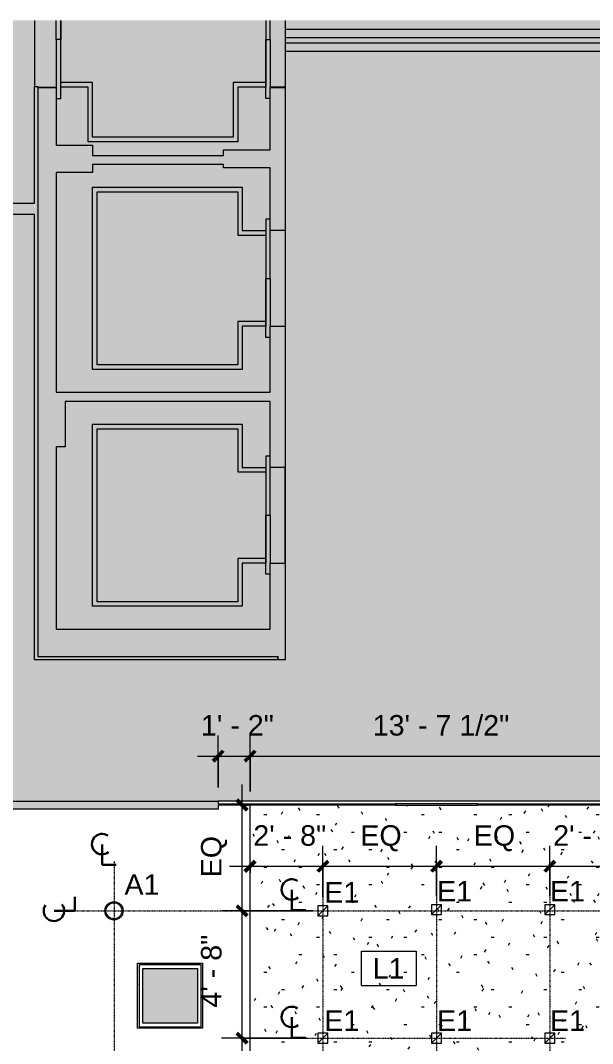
# Model space of a CAD drawing. Header units: inches. Extents: x -60 to 1865, y -31 to 1094.
# Drawn here: x 1375.3 to 1626.5, y 644.4 to 1093.8 of the extents above; entities that cross this region are included whole.
import ezdxf

# ---------------------------------------------------------------- set-up
doc = ezdxf.new("R2010")
doc.units = ezdxf.units.IN
doc.header["$MEASUREMENT"] = 0
doc.linetypes.add('Center 1_16_', pattern=[0.15625, 0.0625, -0.03125, 0.03125, -0.03125])
for name, color, linetype, lineweight in [('A-ANNO-DIMS', 211, 'Continuous', 9), ('A-ANNO-DIMS-96', 211, 'Continuous', 9), ('A-ANNO-KEYN', 231, 'Continuous', 9), ('A-ANNO-NOTE', 131, 'Continuous', 9), ('A-CLNG', 13, 'Continuous', 13), ('A-CLNG-PATT', 13, 'Continuous', 13), ('A-DETL', 90, 'Continuous', 9), ('A-DETL-GENF', 92, 'Continuous', 9), ('A-WALL', 113, 'Continuous', 13), ('A-WALL-PATT', 111, 'Continuous', 13), ('CORE', 7, 'Continuous', 9), ('E-LITE-EQPM', 33, 'Continuous', 9), ('E-LITE-EQPM-IDEN', 33, 'Continuous', 9), ('I-WALL', 2, 'Continuous', 13), ('S-COLS', 52, 'Continuous', 13), ('Victor Bldg - 5th Floor_LINK_dwg', 8, 'Continuous', 9)]:
    doc.layers.add(name, color=color, linetype=linetype, lineweight=lineweight)
doc.styles.add('Arial', font='arial.ttf', dxfattribs={"height": 9})
doc.styles.add('Swis721 Lt BT', font='swissl.ttf', dxfattribs={"height": 9})
doc.dimstyles.new('OTJ_-_3_32__Linear__1_2__Tolerance', dxfattribs={"dimscale": 12, "dimtxt": 9.497835, "dimasz": 0.375, "dimexe": 0.75, "dimexo": 0.5, "dimgap": 0.5, "dimtad": 1, "dimdec": 1, "dimrnd": 0.5, "dimzin": 3, "dimdsep": 46, "dimlunit": 4, "dimtxsty": 'Swis721 Lt BT', "dimblk1": 'OBLIQUE', "dimblk2": 'OBLIQUE', "dimsah": 1, "dimcen": 0.09, "dimdle": 0.75, "dimazin": 0, "dimtfac": 1, "dimtdec": 4, "dimtix": 1, "dimtmove": 0, "dimatfit": 3, "dimfxl": 1, "dimtvp": 1, "dimfrac": 2, "dimtolj": 1, "dimtzin": 0, "dimarcsym": 2})
pattern_1 = [(0, (0, 0), (30.72, 7.68), [1.267, -21.773, 1.267, -21.773, -122.88]), (0, (0, 0), (30.72, 7.68), [-46.08, 1.267, -44.813, 1.267, -21.773, -53.76]), (0, (0, 0), (30.72, 7.68), [-115.2, 1.267, -14.093, 1.267, -37.133]), (120, (11.52, 3.84), (-22.011075, 22.7643), [1.267, -21.773, 1.267, -21.773, -122.88]), (120, (11.52, 3.84), (-22.011075, 22.7643), [-46.08, 1.267, -44.813, 1.267, -21.773, -53.76]), (120, (11.52, 3.84), (-22.011075, 22.7643), [-115.2, 1.267, -14.093, 1.267, -37.133]), (240, (15.36, 19.2), (-8.708925, -30.4443), [1.267, -21.773, 1.267, -21.773, -122.88]), (240, (15.36, 19.2), (-8.708925, -30.4443), [-46.08, 1.267, -44.813, 1.267, -21.773, -53.76]), (240, (15.36, 19.2), (-8.708925, -30.4443), [-115.2, 1.267, -14.093, 1.267, -37.133])]

# ---------------------------------------------------------------- blocks, each defined once
blk = doc.blocks.new('Concrete-Rectangular-Column - 24_ X 24_-6973359-REFLECTED CEILING PLAN')
at = {"layer": 'S-COLS', "lineweight": 9}
blk.add_hatch(color=7, dxfattribs=at).paths.add_polyline_path([(12, -12), (12, 12), (-12, 12), (-12, -12)], flags=0)
at = {"layer": 'S-COLS', "color": 8, "lineweight": 20}
for p, q in [((-12, 12), (12, 12)), ((-12, -12), (-12, 12)), ((12, 12), (12, -12)), ((12, -12), (-12, -12))]:
    blk.add_line(p, q, dxfattribs=at)
blk = doc.blocks.new('Victor Bldg - 5th Floor_LINK_dwg-6972324-REFLECTED CEILING PLAN')
at = {"layer": 'CORE'}
for p, q in [((1381.5, 1093.79), (1381.5, 1064.75)), ((1393, 1066.5), (1393, 1093.79)), ((1393, 1064.5), (1393, 1093.79)), ((1491.5, 1064.5), (1491.5, 1064.41)), ((1491.5, 1001.5), (1491.5, 959.5)), ((1491.5, 855.5), (1491.5, 897.5))]:
    blk.add_line(p, q, dxfattribs=at)
at = {"layer": 'CORE', "flags": 128}
for points in [[(1393, 1093.79), (1393, 1085.5), (1391, 1085.5), (1391, 1093.79)], [(1483, 1093.79), (1483, 1066.5), (1468.72, 1066.5), (1468.72, 1042.51), (1407, 1042.51), (1407, 1066.5), (1393, 1066.5)], [(1483, 1093.79), (1483, 1064.5), (1470.72, 1064.5), (1470.72, 1040.51), (1405, 1040.51), (1405, 1064.5), (1393, 1064.5)], [(1483, 1093.79), (1483, 1085.5), (1485, 1085.5), (1485, 1093.79)], [(1491.5, 1093.79), (1491.5, 1064.5), (1485, 1064.5), (1485, 1064.41)], [(1391, 1059.54), (1393, 1059.54), (1393, 1085.5), (1391, 1085.5), (1391, 1064.41)], [(1485, 1059.54), (1483, 1059.54), (1483, 1085.5), (1485, 1085.5), (1485, 1064.41)], [(1383, 1064.5), (1391, 1064.5), (1391, 1064.41)], [(1407, 1020.5), (1472.72, 1020.5), (1472.72, 1001.5), (1483, 1001.5), (1483, 959.5), (1472.72, 959.5), (1472.72, 940.5), (1407, 940.5), (1407, 1020.5)], [(1409, 1018.5), (1470.72, 1018.5), (1470.72, 999.5), (1483, 999.5), (1483, 961.5), (1470.72, 961.5), (1470.72, 942.5), (1409, 942.5), (1409, 1018.5)], [(1485, 1006.46), (1483, 1006.46), (1483, 980.5), (1485, 980.5), (1485, 1001.5)], [(1485, 954.54), (1483, 954.54), (1483, 980.5), (1485, 980.5), (1485, 959.5)], [(1407, 916.5), (1472.72, 916.5), (1472.72, 897.5), (1483, 897.5), (1483, 855.5), (1472.72, 855.5), (1472.72, 836.5), (1407, 836.5), (1407, 916.5)], [(1409, 914.5), (1470.72, 914.5), (1470.72, 895.5), (1483, 895.5), (1483, 857.5), (1470.72, 857.5), (1470.72, 838.5), (1409, 838.5), (1409, 914.5)], [(1485, 902.46), (1483, 902.46), (1483, 876.5), (1485, 876.5), (1485, 897.5)], [(1485, 850.54), (1483, 850.54), (1483, 876.5), (1485, 876.5), (1485, 855.5)]]:
    blk.add_lwpolyline(points, dxfattribs=at)
blk = doc.blocks.new('L-Recessed Square Downlight - 4_-4552743-REFLECTED CEILING PLAN')
at = {"layer": 'E-LITE-EQPM'}
for p, q in [((-2.1875, -2.1875), (-2.1875, 2.1875)), ((-2.1875, 2.1875), (2.1875, 2.1875)), ((-2.1875, 2.1875), (2.1875, -2.1875)), ((2.1875, 2.1875), (2.1875, -2.1875)), ((2.1875, -2.1875), (-2.1875, -2.1875))]:
    blk.add_line(p, q, dxfattribs=at)
blk = doc.blocks.new('L-PENDANT_FOCAL POINT 3_5 CYLINDER - L-PENDANT_FOCAL POINT 3_5 CYLINDER-7826649-REFLECTED CEILING PLAN')
at = {"layer": 'E-LITE-EQPM'}
for radius in [4, 3.5]:
    blk.add_circle((-0.125, 0), radius, dxfattribs=at)
blk = doc.blocks.new('Centerline - Centerline-43150-REFLECTED CEILING PLAN')
at = {"layer": 'A-ANNO-NOTE', "lineweight": 30}
for p, q in [((0, 0.0259), (0, -0.0678)), ((0, -0.0678), (0.0642, -0.0678))]:
    blk.add_line(p, q, dxfattribs=at)
blk.add_arc((0, 0.0273), 0.0469, 55.7755, 308.0372, dxfattribs=at)
blk = doc.blocks.new('DIMBLOCK42-REFLECTED CEILING PLAN')
at = {"layer": 'A-ANNO-DIMS-96', "transparency": 16777216}
for p, q in [((1476.13, 719.48), (1476.13, 731.3)), ((1508.13, 708.74), (1508.13, 731.3)), ((1467.13, 722.3), (1508.13, 722.3)), ((1476.13, 722.3), (1476.13, 719.48)), ((1508.13, 722.3), (1508.13, 708.74))]:
    blk.add_line(p, q, dxfattribs=at)
at = {"layer": 'A-ANNO-DIMS-96', "lineweight": 50, "transparency": 16777216}
for p, q in [((1476.13, 722.3), (1478.38, 724.55)), ((1508.13, 722.3), (1510.38, 724.55)), ((1476.13, 722.3), (1473.88, 720.05)), ((1508.13, 722.3), (1505.88, 720.05))]:
    blk.add_line(p, q, dxfattribs=at)
at = {"layer": 'A-ANNO-DIMS-96', "color": 0, "transparency": 16777216, "insert": (1477.58, 740.32), "char_height": 9, "width": 34.9159, "attachment_point": 1, "line_spacing_factor": 1.005062, "style": 'Swis721 Lt BT'}
blk.add_mtext('2\' - 8"', dxfattribs=at)
blk = doc.blocks.new('_Oblique')
at = {"color": 0, "linetype": 'ByBlock', "lineweight": -2}
blk.add_line((-0.5, -0.5), (0.5, 0.5), dxfattribs=at)
blk = doc.blocks.new('DIMBLOCK43-REFLECTED CEILING PLAN')
at = {"layer": 'A-ANNO-DIMS-96', "transparency": 16777216}
for p, q in [((1508.13, 708.74), (1508.13, 731.3)), ((1558.03, 709.24), (1558.03, 731.3)), ((1508.13, 722.3), (1558.03, 722.3)), ((1508.13, 722.3), (1508.13, 708.74)), ((1558.03, 722.3), (1558.03, 709.24))]:
    blk.add_line(p, q, dxfattribs=at)
at = {"layer": 'A-ANNO-DIMS-96', "lineweight": 50, "transparency": 16777216}
for p, q in [((1508.13, 722.3), (1510.38, 724.55)), ((1558.03, 722.3), (1560.28, 724.55)), ((1508.13, 722.3), (1505.88, 720.05)), ((1558.03, 722.3), (1555.78, 720.05))]:
    blk.add_line(p, q, dxfattribs=at)
at = {"layer": 'A-ANNO-DIMS-96', "color": 0, "transparency": 16777216, "insert": (1524.56, 740.32), "char_height": 9, "width": 20.443, "attachment_point": 1, "line_spacing_factor": 1.005062, "style": 'Swis721 Lt BT'}
blk.add_mtext('EQ', dxfattribs=at)
blk = doc.blocks.new('DIMBLOCK44-REFLECTED CEILING PLAN')
at = {"layer": 'A-ANNO-DIMS-96', "transparency": 16777216}
for p, q in [((1558.03, 709.24), (1558.03, 731.3)), ((1607.81, 709.24), (1607.81, 731.3)), ((1558.03, 722.3), (1607.81, 722.3)), ((1558.03, 722.3), (1558.03, 709.24)), ((1607.81, 722.3), (1607.81, 709.24))]:
    blk.add_line(p, q, dxfattribs=at)
at = {"layer": 'A-ANNO-DIMS-96', "lineweight": 50, "transparency": 16777216}
for p, q in [((1558.03, 722.3), (1560.28, 724.55)), ((1607.81, 722.3), (1610.06, 724.55)), ((1558.03, 722.3), (1555.78, 720.05)), ((1607.81, 722.3), (1605.56, 720.05))]:
    blk.add_line(p, q, dxfattribs=at)
at = {"layer": 'A-ANNO-DIMS-96', "color": 0, "transparency": 16777216, "insert": (1574.4, 740.32), "char_height": 9, "width": 20.443, "attachment_point": 1, "line_spacing_factor": 1.005062, "style": 'Swis721 Lt BT'}
blk.add_mtext('EQ', dxfattribs=at)
blk = doc.blocks.new('DIMBLOCK45-REFLECTED CEILING PLAN')
at = {"layer": 'A-ANNO-DIMS-96', "transparency": 16777216}
for p, q in [((1607.81, 709.24), (1607.81, 731.3)), ((1639.81, 719.48), (1639.81, 731.3)), ((1607.81, 722.3), (1648.81, 722.3)), ((1607.81, 722.3), (1607.81, 709.24)), ((1639.81, 722.3), (1639.81, 719.48))]:
    blk.add_line(p, q, dxfattribs=at)
at = {"layer": 'A-ANNO-DIMS-96', "lineweight": 50, "transparency": 16777216}
for p, q in [((1607.81, 722.3), (1610.06, 724.55)), ((1639.81, 722.3), (1642.06, 724.55)), ((1607.81, 722.3), (1605.56, 720.05)), ((1639.81, 722.3), (1637.56, 720.05))]:
    blk.add_line(p, q, dxfattribs=at)
at = {"layer": 'A-ANNO-DIMS-96', "color": 0, "transparency": 16777216, "insert": (1609.26, 740.32), "char_height": 9, "width": 34.9159, "attachment_point": 1, "line_spacing_factor": 1.005062, "style": 'Swis721 Lt BT'}
blk.add_mtext('2\' - 8"', dxfattribs=at)
blk = doc.blocks.new('Keynote Tag - Keynote Number - Boxed-135510-REFLECTED CEILING PLAN')
at = {"layer": 'A-ANNO-KEYN'}
for p, q in [((-0.125, -0.0792), (-0.125, 0.0781)), ((-0.125, 0.0781), (0.125, 0.0781)), ((0.125, 0.0781), (0.125, -0.0792)), ((-0.125, -0.0792), (0.125, -0.0792))]:
    blk.add_line(p, q, dxfattribs=at)
blk = doc.blocks.new('DIMBLOCK50-REFLECTED CEILING PLAN')
at = {"layer": 'A-ANNO-DIMS-96', "lineweight": 50, "transparency": 16777216}
for p, q in [((1472.62, 646.81), (1470.37, 649.06)), ((1472.62, 646.81), (1474.87, 644.56)), ((1472.62, 600.87), (1470.37, 603.12)), ((1472.62, 600.87), (1474.87, 598.62))]:
    blk.add_line(p, q, dxfattribs=at)
at = {"layer": 'A-ANNO-DIMS-96', "transparency": 16777216}
for p, q in [((1499.95, 646.81), (1463.62, 646.81)), ((1472.62, 591.87), (1472.62, 646.81)), ((1472.62, 646.81), (1499.95, 646.81)), ((1482.81, 600.87), (1463.62, 600.87)), ((1472.62, 600.87), (1482.81, 600.87))]:
    blk.add_line(p, q, dxfattribs=at)
at = {"layer": 'A-ANNO-DIMS-96', "color": 0, "transparency": 16777216, "insert": (1454.6, 615.32), "char_height": 9, "width": 20.443, "attachment_point": 1, "rotation": 90, "line_spacing_factor": 1.005062, "style": 'Swis721 Lt BT'}
blk.add_mtext('EQ', dxfattribs=at)
blk = doc.blocks.new('DIMBLOCK51-REFLECTED CEILING PLAN')
at = {"layer": 'A-ANNO-DIMS-96', "transparency": 16777216}
for p, q in [((1503.66, 702.74), (1463.62, 702.74)), ((1472.62, 646.81), (1472.62, 702.74)), ((1472.62, 702.74), (1503.66, 702.74)), ((1499.95, 646.81), (1463.62, 646.81)), ((1472.62, 646.81), (1499.95, 646.81))]:
    blk.add_line(p, q, dxfattribs=at)
at = {"layer": 'A-ANNO-DIMS-96', "lineweight": 50, "transparency": 16777216}
for p, q in [((1472.62, 702.74), (1470.37, 704.99)), ((1472.62, 702.74), (1474.87, 700.49)), ((1472.62, 646.81), (1470.37, 649.06)), ((1472.62, 646.81), (1474.87, 644.56))]:
    blk.add_line(p, q, dxfattribs=at)
at = {"layer": 'A-ANNO-DIMS-96', "color": 0, "transparency": 16777216, "insert": (1454.6, 660.23), "char_height": 9, "width": 34.9159, "attachment_point": 1, "rotation": 90, "line_spacing_factor": 1.005062, "style": 'Swis721 Lt BT'}
blk.add_mtext('4\' - 8"', dxfattribs=at)
blk = doc.blocks.new('DIMBLOCK52-REFLECTED CEILING PLAN')
at = {"layer": 'A-ANNO-DIMS-96', "transparency": 16777216}
for p, q in [((1472.62, 702.74), (1472.62, 758.18)), ((1475.43, 749.18), (1463.62, 749.18)), ((1472.62, 749.18), (1475.43, 749.18)), ((1503.66, 702.74), (1463.62, 702.74)), ((1472.62, 702.74), (1503.66, 702.74))]:
    blk.add_line(p, q, dxfattribs=at)
at = {"layer": 'A-ANNO-DIMS-96', "lineweight": 50, "transparency": 16777216}
for p, q in [((1472.62, 749.18), (1470.37, 751.43)), ((1472.62, 749.18), (1474.87, 746.93)), ((1472.62, 702.74), (1470.37, 704.99)), ((1472.62, 702.74), (1474.87, 700.49))]:
    blk.add_line(p, q, dxfattribs=at)
at = {"layer": 'A-ANNO-DIMS-96', "color": 0, "transparency": 16777216, "insert": (1454.6, 717.44), "char_height": 9, "width": 20.443, "attachment_point": 1, "rotation": 90, "line_spacing_factor": 1.005062, "style": 'Swis721 Lt BT'}
blk.add_mtext('EQ', dxfattribs=at)
blk = doc.blocks.new('DIMBLOCK54-REFLECTED CEILING PLAN')
at = {"layer": 'A-ANNO-DIMS-96', "transparency": 16777216}
for p, q in [((1462.13, 756.93), (1462.13, 779.7)), ((1476.13, 755.18), (1476.13, 779.7)), ((1453.13, 770.7), (1485.13, 770.7)), ((1462.13, 770.7), (1462.13, 756.93)), ((1476.13, 770.7), (1476.13, 755.18))]:
    blk.add_line(p, q, dxfattribs=at)
at = {"layer": 'A-ANNO-DIMS-96', "lineweight": 50, "transparency": 16777216}
for p, q in [((1462.13, 770.7), (1464.38, 772.95)), ((1476.13, 770.7), (1478.38, 772.95)), ((1462.13, 770.7), (1459.88, 768.45)), ((1476.13, 770.7), (1473.88, 768.45))]:
    blk.add_line(p, q, dxfattribs=at)
at = {"layer": 'A-ANNO-DIMS-96', "color": 0, "transparency": 16777216, "insert": (1454.58, 788.71), "char_height": 9, "width": 34.9159, "attachment_point": 1, "line_spacing_factor": 1.005062, "style": 'Swis721 Lt BT'}
blk.add_mtext('1\' - 2"', dxfattribs=at)
blk = doc.blocks.new('DIMBLOCK55-REFLECTED CEILING PLAN')
at = {"layer": 'A-ANNO-DIMS-96', "transparency": 16777216}
for p, q in [((1476.13, 755.18), (1476.13, 779.7)), ((1639.81, 755.18), (1639.81, 779.7)), ((1467.13, 770.7), (1648.81, 770.7)), ((1476.13, 770.7), (1476.13, 755.18)), ((1639.81, 770.7), (1639.81, 755.18))]:
    blk.add_line(p, q, dxfattribs=at)
at = {"layer": 'A-ANNO-DIMS-96', "lineweight": 50, "transparency": 16777216}
for p, q in [((1476.13, 770.7), (1478.38, 772.95)), ((1639.81, 770.7), (1642.06, 772.95)), ((1476.13, 770.7), (1473.88, 768.45)), ((1639.81, 770.7), (1637.56, 768.45))]:
    blk.add_line(p, q, dxfattribs=at)
at = {"layer": 'A-ANNO-DIMS-96', "color": 0, "transparency": 16777216, "insert": (1530.01, 788.71), "char_height": 9, "width": 67.118, "attachment_point": 1, "line_spacing_factor": 1.005062, "style": 'Swis721 Lt BT'}
blk.add_mtext('13\' - 7 1/2"', dxfattribs=at)

msp = doc.modelspace()

# ---------------------------------------------------------------- hatches: boundary and pattern name
at = {"layer": 'A-CLNG-PATT'}
h = msp.add_hatch(dxfattribs=at)
h.set_pattern_fill('FP_25', color=256, style=0, pattern_type=2)
h.set_pattern_definition([(0, (0, 0), (15.36, 3.84), [1.267, -10.253, 1.267, -10.253, -61.44]), (0, (0, 0), (15.36, 3.84), [-23.04, 1.267, -21.773, 1.267, -10.253, -26.88]), (0, (0, 0), (15.36, 3.84), [-57.6, 1.267, -6.413, 1.267, -17.933]), (120, (5.76, 1.92), (-11.0055376, 11.38215), [1.267, -10.253, 1.267, -10.253, -61.44]), (120, (5.76, 1.92), (-11.0055376, 11.38215), [-23.04, 1.267, -21.773, 1.267, -10.253, -26.88]), (120, (5.76, 1.92), (-11.0055376, 11.38215), [-57.6, 1.267, -6.413, 1.267, -17.933]), (240, (7.68, 9.6), (-4.3544624, -15.22215), [1.267, -10.253, 1.267, -10.253, -61.44]), (240, (7.68, 9.6), (-4.3544624, -15.22215), [-23.04, 1.267, -21.773, 1.267, -10.253, -26.88]), (240, (7.68, 9.6), (-4.3544624, -15.22215), [-57.6, 1.267, -6.413, 1.267, -17.933])])
h.paths.add_polyline_path([(1801, 717.75), (1854.625, 717.75), (1854.625, 753), (1864.7863, 753), (1864.7863, 813.25), (1737.0625, 813.25), (1737.0625, 813), (1710.5, 813), (1710.5, 813.25), (1657.75, 813.25), (1657.75, 813), (1633.75, 813), (1633.75, 813.25), (1633.5, 813.25), (1633.5, 813), (1630.5, 813), (1630.5, 1080.375), (1491.6875, 1080.375), (1491.6875, 814.375), (1491.5, 814.375), (1491.5, 813), (1488.5, 813), (1488.5, 814.375), (1488.25, 814.375), (1488.25, 813), (1381.5, 813), (1381.5, 1008.5), (1363.125, 1008.5), (1363.1053, 1007.75), (1323.875, 1007.75), (1323.875, 1008.5), (1321.5, 1008.5), (1321.5, 967.1875), (1322.25, 967.1678), (1322.25, 927.9375), (1321.5, 927.9375), (1321.5, 813), (1288.125, 813), (1288.125, 812.25), (1248.875, 812.25), (1248.875, 813), (1042.125, 813), (1042.125, 812.3125), (1006.9749, 812.3125), (1031.1933, 788.0941), (1029.9558, 786.8567), (1004.5, 812.3125), (1002.875, 812.3125), (1002.875, 813), (902.8125, 813), (902.8125, 904), (888.0625, 904), (888.0625, 903.25), (886.4375, 903.25), (860.9817, 877.7942), (859.7442, 879.0316), (883.9626, 903.25), (848.8125, 903.25), (848.8125, 904), (829.0625, 904), (829.0625, 951.5), (829, 951.5), (829, 1093.7899), (768.5, 1093.7899), (768.5, 827.9259), (838.625, 827.9259), (838.625, 750.9259), (909.0625, 750.9259), (909.0625, 757.875), (910.8125, 757.875), (910.8125, 750.9259), (1653.9807, 750.9259), (1653.9807, 751.4259), (1801, 751.4259), (1801, 747.9259)], flags=0)
h = msp.add_hatch(dxfattribs=at)
h.set_pattern_fill('FP_1', color=256, style=0, pattern_type=2)
h.set_pattern_definition(pattern_1)
h.paths.add_polyline_path([(1476.1331, 574.625), (1639.8125, 574.6397), (1639.8125, 749.1759), (1476.1331, 749.1759), (1476.1331, 598.5)], flags=0)
h.paths.add_polyline_path([(1488.8125, 598.5), (1488.8125, 600.875), (1632.8125, 600.875), (1632.8125, 598.5), (1513.5783, 598.5)], flags=0)
h = msp.add_hatch(dxfattribs=at)
h.set_pattern_fill('FP_1', color=256, style=0, pattern_type=2)
h.set_pattern_definition(pattern_1)
h.paths.add_polyline_path([(1476.1331, 574.625), (1639.8125, 574.6397), (1639.8125, 749.1759), (1476.1331, 749.1759), (1476.1331, 598.5)], flags=0)
h.paths.add_polyline_path([(1488.8125, 598.5), (1488.8125, 600.875), (1632.8125, 600.875), (1632.8125, 598.5), (1513.5783, 598.5)], flags=0)
at = {"layer": 'A-DETL-GENF'}
h = msp.add_hatch(color=9, dxfattribs=at)
h.paths.add_polyline_path([(1859, 714.25), (1859, 748), (1864.7863, 748), (1864.7863, 749.5), (1858.125, 749.5), (1858.125, 714.25)], flags=0)
h.paths.add_polyline_path([(1854.625, 717.75), (1854.625, 753), (1864.7863, 753), (1864.7863, 813.25), (1737.0625, 813.25), (1737.0625, 813), (1710.5, 813), (1710.5, 813.25), (1657.75, 813.25), (1657.75, 813), (1633.75, 813), (1633.75, 814.5), (1633.5, 814.5), (1633.5, 813), (1630.5, 813), (1630.5, 855.5), (1637, 855.5), (1637, 826.5), (1657.5, 826.5), (1657.5, 817.75), (1710.5, 817.75), (1710.5, 826.5), (1730.625, 826.5), (1730.625, 924.5), (1710.5, 924.5), (1710.5, 926.5), (1657.5, 926.5), (1657.5, 924.5), (1637, 924.5), (1637, 897.5), (1630.5, 897.5), (1630.5, 959.5), (1637, 959.5), (1637, 932.5), (1657.5, 932.5), (1657.5, 930.5), (1710.5, 930.5), (1710.5, 932.5), (1730.625, 932.5), (1730.625, 1093.7899), (1321.5, 1093.7899), (1321.5, 1013.5), (1323.875, 1013.5), (1323.875, 1014.25), (1325.375, 1014.25), (1325.375, 1012.375), (1325.875, 1012.375), (1325.875, 1010.875), (1325.375, 1010.875), (1325.375, 1007.75), (1323.875, 1007.75), (1323.875, 1008.5), (1321.5, 1008.5), (1321.5, 967.1875), (1322.25, 967.1678), (1322.25, 965.6875), (1320.625, 965.6875), (1320.625, 965.1875), (1319.125, 965.1875), (1319.125, 965.6875), (1317.25, 965.6875), (1317.25, 967.1875), (1318, 967.1875), (1318, 1004.125), (1261, 1004.125), (1261, 1009.125), (1318, 1009.125), (1318, 1066.125), (1042, 1066.125), (1042, 936.5), (1090, 936.5), (1090, 960.5), (1095, 960.5), (1095, 936.5), (1208, 936.5), (1208, 960.6875), (1261.1875, 960.6875), (1261.1875, 927.5625), (1318, 927.5625), (1318, 927.9375), (1317.25, 927.9375), (1317.25, 929.4375), (1319.125, 929.4375), (1319.125, 929.9375), (1320.625, 929.9375), (1320.625, 929.4375), (1322.25, 929.4375), (1322.25, 927.9375), (1321.5, 927.9375), (1321.5, 927.5625), (1321.4375, 927.5625), (1321.4375, 912.375), (1321.5, 912.375), (1321.5, 865.125), (1299.375, 865.125), (1299.375, 817), (1321.5, 817), (1321.5, 813), (1288.125, 813), (1288.125, 812.25), (1286.625, 812.25), (1286.625, 814.375), (1286.125, 814.375), (1286.125, 815.875), (1286.625, 815.875), (1286.625, 817.75), (1288.125, 817.75), (1288.125, 817), (1290.75, 817), (1290.75, 856.625), (1295.875, 856.625), (1295.875, 865.125), (1290.75, 865.125), (1290.75, 912.375), (1294.25, 912.375), (1294.25, 868.625), (1318, 868.625), (1318, 912.375), (1315.4375, 912.375), (1315.4375, 912.5), (993.0598, 912.5), (993.0598, 951.5), (990.4348, 951.5), (990.4348, 950.75), (988.9348, 950.75), (988.9348, 954.875), (988.4348, 954.875), (988.4348, 956.375), (988.9348, 956.375), (988.9348, 958.25), (990.4348, 958.25), (990.4348, 957.5), (993.0598, 957.5), (993.0598, 1017.0625), (1016.5, 1017.0625), (1016.5, 1037.5), (1036, 1037.5), (1036, 1093.7899), (867.4375, 1093.7899), (867.4375, 957.5), (951.1848, 957.5), (951.1848, 958.25), (952.6848, 958.25), (952.6848, 956.375), (953.1848, 956.375), (953.1848, 954.875), (952.6848, 954.875), (952.6848, 950.75), (951.1848, 950.75), (951.1848, 951.5), (833.5625, 951.5), (833.5625, 907.5), (848.8125, 907.5), (848.8322, 908.25), (850.3125, 908.25), (850.3125, 906.625), (850.8125, 906.625), (850.8125, 905.125), (850.3125, 905.125), (850.3125, 903.25), (848.8125, 903.25), (848.8125, 904), (829.0625, 904), (829.0625, 951.5), (829, 951.5), (829, 1093.7899), (768.5, 1093.7899), (768.5, 827.9259), (838.625, 827.9259), (838.625, 750.9259), (1653.9807, 750.9259), (1653.9807, 751.4259), (1801, 751.4259), (1801, 717.75), (1807.0148, 717.75)], flags=0)
h.paths.add_polyline_path([(1249.25, 812.25), (1248.875, 812.25), (1248.875, 813), (1052.5, 813), (1052.5, 912.375), (1058.5, 912.375), (1058.5, 817), (1248.875, 817), (1248.875, 817.75), (1250.375, 817.75), (1250.375, 815.875), (1250.875, 815.875), (1250.875, 814.375), (1250.375, 814.375), (1250.375, 812.25)], flags=0)
h.paths.add_polyline_path([(1040.625, 812.3125), (1040.625, 814.1875), (1040.125, 814.1875), (1040.125, 815.6875), (1040.625, 815.6875), (1040.625, 818.3125), (1042.125, 818.3125), (1042.125, 817.5625), (1052, 817.5625), (1052, 813.0625), (1042.125, 813.0625), (1042.125, 812.3125), (1041.75, 812.3125)], flags=0)
h.paths.add_polyline_path([(1004.375, 812.3125), (1002.875, 812.3125), (1002.875, 813.0625), (902.8125, 813.0625), (902.8125, 904), (888.0625, 904), (888.0625, 903.25), (886.5625, 903.25), (886.5625, 905.125), (886.0625, 905.125), (886.0625, 906.625), (886.5625, 906.625), (886.5625, 908.25), (888.0625, 908.25), (888.0625, 907.5), (902.8125, 907.5), (902.8125, 951.3125), (907.3125, 951.3125), (907.3125, 817.5625), (1002.875, 817.5625), (1002.875, 818.3125), (1004.375, 818.3125), (1004.375, 815.6875), (1004.875, 815.6875), (1004.875, 814.1875), (1004.375, 814.1875), (1004.375, 813)], flags=0)
h.paths.add_polyline_path([(1488.5, 813), (1488.5, 814.5), (1488.25, 814.5), (1488.25, 813), (1381.5, 813), (1381.5, 1008.5), (1363.125, 1008.5), (1363.1053, 1007.75), (1361.625, 1007.75), (1361.625, 1010.875), (1361.125, 1010.875), (1361.125, 1012.375), (1361.625, 1012.375), (1361.625, 1014.25), (1363.125, 1014.25), (1363.125, 1013.5), (1381.5, 1013.5), (1381.5, 1064.75), (1383, 1064.75), (1383, 1064.4113), (1391, 1064.4113), (1391, 1039), (1407, 1039), (1407, 1034.5), (1464.5, 1034.5), (1464.5, 1037), (1485, 1037), (1485, 1064.4113), (1491.5, 1064.4113), (1491.5, 1001.5), (1485, 1001.5), (1485, 1029), (1464.5, 1029), (1464.5, 1030.5), (1407, 1030.5), (1407, 1027), (1391, 1027), (1391, 930.5), (1485, 930.5), (1485, 959.5), (1491.5, 959.5), (1491.5, 897.5), (1485, 897.5), (1485, 926.5), (1395, 926.5), (1395, 906.5), (1391, 906.5), (1391, 826.5), (1485, 826.5), (1485, 855.5), (1491.5, 855.5), (1491.5, 813)], flags=0)
h.paths.add_polyline_path([(1294.25, 817), (1295.875, 817), (1295.875, 853.125), (1294.25, 853.125), (1294.25, 818.5216)], flags=0)
h.paths.add_polyline_path([(1747.717, 817.75), (1864.7863, 817.75), (1864.7863, 994.5), (1841.9885, 994.5), (1841.9885, 1002.5), (1843.4885, 1002.5), (1843.4885, 1093.7899), (1737.125, 1093.7899), (1737.1301, 932.5), (1737.25, 932.5), (1737.25, 924.5), (1737.125, 924.5), (1737.125, 826.5), (1737.0625, 826.5), (1737.0625, 817.75)], flags=0)
h.paths.add_polyline_path([(1023.2231, 916), (1023.2231, 936.5), (1026.375, 936.5), (1026.375, 1013.5), (1016.5, 1013.5), (1016.5, 1013.5625), (996.5598, 1013.5625), (996.5598, 916)], flags=0)
h.paths.add_polyline_path([(1279.4396, 924.5), (1315.4375, 924.5), (1315.4243, 924.5625), (1257.1875, 924.5625), (1257.1875, 956.6875), (1213, 956.6875), (1213, 924.5), (1261.6081, 924.5)], flags=0)
h.paths.add_polyline_path([(1090, 924.5), (1208, 924.5), (1208, 932.5), (1047.2231, 932.5), (1047.2231, 924.5)], flags=0)
h.paths.add_polyline_path([(1038.5, 936.5), (1038.5, 1013.5), (1029.875, 1013.5), (1029.875, 936.5)], flags=0)
h.paths.add_polyline_path([(846.8514, 957.5), (861.9375, 957.5), (861.9375, 1093.7899), (838, 1093.7899), (838, 1037.5), (853, 1037.5), (853, 1013.5), (838, 1013.5), (838, 957.5), (838.625, 957.5)], flags=0)
h.paths.add_polyline_path([(1637, 1001.5), (1630.5, 1001.5), (1630.5, 1064.5), (1637, 1064.5), (1637, 1017.1892)], flags=0)
h.paths.add_polyline_path([(1847.9885, 1002.5), (1864.7863, 1002.5), (1864.7863, 1045.5), (1847.9885, 1045.5)], flags=0)
h.paths.add_polyline_path([(1864.7863, 1052), (1864.7863, 1093.7899), (1847.9885, 1093.7899), (1847.9885, 1052), (1854.625, 1052)], flags=0)
h.paths.add_polyline_path([(1279.4396, 1070.125), (1318, 1070.125), (1318, 1080.125), (1042, 1080.125), (1042, 1070.125), (1202.1292, 1070.125)], flags=0)
h.paths.add_polyline_path([(1318, 1084.125), (1318, 1093.7899), (1042, 1093.7899), (1042, 1084.125), (1279.4396, 1084.125)], flags=0)
at = {"layer": 'A-WALL-PATT', "lineweight": 9}
for points in [[(1383, 814.5), (1383, 1064.75), (1381.5, 1064.75), (1381.5, 814.5)], [(1391, 1039), (1391, 1064.4113), (1383, 1064.4113), (1383, 1039)], [(1485, 1037), (1491.5, 1037), (1491.5, 1064.4113), (1485, 1064.4113)], [(1383, 1027), (1407, 1027), (1407, 1039), (1383, 1039), (1383, 1034.5)], [(1464.5, 1030.5), (1464.5, 1034.5), (1407, 1034.5), (1407, 1030.5)], [(1485, 1029), (1491.5, 1029), (1491.5, 1037), (1464.5, 1037), (1464.5, 1029)], [(1391, 930.5), (1391, 1027), (1383, 1027), (1383, 930.5)], [(1485, 1001.5), (1491.5, 1001.5), (1491.5, 1029), (1485, 1029)], [(1485, 897.5), (1491.5, 897.5), (1491.5, 959.5), (1485, 959.5), (1485, 926.5)], [(1395, 906.5), (1395, 930.5), (1383, 930.5), (1383, 906.5), (1391, 906.5)], [(1484.1034, 926.5), (1485, 926.5), (1485, 930.5), (1395, 930.5), (1395, 926.5), (1396.509, 926.5)], [(1383, 814.5), (1391, 814.5), (1391, 906.5), (1383, 906.5), (1383, 818.5216)], [(1491.5, 826.5), (1491.5, 855.5), (1485, 855.5), (1485, 826.5), (1488.5, 826.5)], [(1488.5, 814.5), (1488.5, 826.5), (1391, 826.5), (1391, 814.5), (1476.2639, 814.5)], [(1491.5, 813), (1491.5, 826.5), (1488.5, 826.5), (1488.5, 813)], [(1381.5, 813), (1488.25, 813), (1488.25, 814.5), (1381.5, 814.5), (1381.5, 814.375)], [(1235, 747.4259), (1462.1331, 747.4259), (1462.1331, 750.9259), (963.5625, 750.9259), (963.5625, 747.4259), (1234.375, 747.4259)]]:
    msp.add_hatch(color=7, dxfattribs=at).paths.add_polyline_path(points, flags=0)
h = msp.add_hatch(color=7, dxfattribs=at)
h.paths.add_polyline_path([(1362.75, 1008.5), (1381.5, 1008.5), (1381.4613, 1013.5), (1362.75, 1013.5)], flags=0)
h.paths.add_polyline_path([(1321.5, 1008.5), (1324.25, 1008.5), (1324.25, 1013.5), (1321.5, 1013.5), (1321.5, 1009.125)], flags=0)
h = msp.add_hatch(color=7, dxfattribs=at)
h.paths.add_polyline_path([(1639.8125, 749.1759), (1653.9807, 749.1759), (1653.9807, 749.6759), (1576.0569, 749.6759), (1576.0569, 749.1759), (1632.8125, 749.1759)], flags=0)
h.paths.add_polyline_path([(1476.1331, 749.1759), (1540.0569, 749.1759), (1540.0569, 749.6759), (1462.1331, 749.6759), (1462.1331, 749.1759)], flags=0)
h = msp.add_hatch(dxfattribs=at)
h.set_pattern_fill('FP_1', color=256, style=0, pattern_type=2)
h.set_pattern_definition(pattern_1)
h.paths.add_polyline_path([(1454.625, 679.0509), (1454.6098, 679.6759), (1426.75, 679.6759), (1426.75, 679.0509), (1453, 679.0509)], flags=0)
h = msp.add_hatch(dxfattribs=at)
h.set_pattern_fill('FP_1', color=256, style=0, pattern_type=2)
h.set_pattern_definition(pattern_1)
h.paths.add_polyline_path([(1426.75, 651.1759), (1427.375, 651.1759), (1427.375, 679.0509), (1426.75, 679.0509), (1426.75, 653.4259)], flags=0)
h = msp.add_hatch(dxfattribs=at)
h.set_pattern_fill('FP_1', color=256, style=0, pattern_type=2)
h.set_pattern_definition(pattern_1)
h.paths.add_polyline_path([(1453, 651.1759), (1455.25, 651.1759), (1455.25, 651.8009), (1427.375, 651.8009), (1427.3902, 651.1759), (1429, 651.1759)], flags=0)

# ---------------------------------------------------------------- linework, layer by layer
at = {"layer": 'A-CLNG'}
for p, q in [((1491.6875, 814.375), (1491.6875, 1080.375)), ((1488.25, 814.375), (1488.5, 814.375)), ((1491.5, 814.375), (1491.6875, 814.375)), ((1653.9807, 750.9259), (1462.1331, 750.9259)), ((1476.1331, 574.625), (1476.1331, 749.1759))]:
    msp.add_line(p, q, dxfattribs=at)
at = {"layer": 'A-DETL', "linetype": 'Center 1_16_', "lineweight": 13}
for p, q in [((1416.5, 724.5), (1416.5, 206.3379)), ((1508.1331, 710.0625), (1508.1331, 630.0625)), ((1558.0312, 710.0625), (1558.0312, 630.0625)), ((1607.8125, 709.0625), (1607.8125, 629.0625)), ((1392.625, 702.7423), (1766.875, 702.7423)), ((1497.8007, 646.8086), (1614.625, 646.8086))]:
    msp.add_line(p, q, dxfattribs=at)
at = {"layer": 'A-WALL', "color": 8, "lineweight": 20}
for p, q in [((1381.5, 1013.5), (1381.5, 1064.75)), ((1381.5, 1064.75), (1383, 1064.75)), ((1383, 1064.75), (1383, 814.5)), ((1383, 1064.4113), (1391, 1064.4113)), ((1391, 1064.4113), (1391, 1039)), ((1391, 1039), (1407, 1039)), ((1407, 1039), (1407, 1034.5)), ((1464.5, 1034.5), (1464.5, 1037)), ((1464.5, 1037), (1485, 1037)), ((1491.5, 1037), (1491.5, 1029)), ((1407, 1030.5), (1407, 1027)), ((1464.5, 1029), (1464.5, 1030.5)), ((1391, 1027), (1391, 930.5)), ((1407, 1027), (1391, 1027)), ((1485, 1029), (1464.5, 1029)), ((1381.5, 813), (1381.5, 1008.5)), ((1391, 930.5), (1395, 930.5)), ((1395, 926.5), (1395, 906.5)), ((1391, 906.5), (1391, 826.5)), ((1395, 906.5), (1391, 906.5)), ((1391, 826.5), (1485, 826.5)), ((1383, 814.5), (1488.5, 814.5)), ((1488.25, 814.5), (1488.25, 813)), ((1488.25, 813), (1381.5, 813))]:
    msp.add_line(p, q, dxfattribs=at)
at = {"layer": 'A-WALL'}
for p, q in [((1454.625, 679.0509), (1427.375, 679.0509)), ((1427.375, 679.0509), (1427.375, 651.8009)), ((1454.625, 651.8009), (1454.625, 679.0509)), ((1427.375, 651.8009), (1454.625, 651.8009))]:
    msp.add_line(p, q, dxfattribs=at)
at = {"layer": 'I-WALL', "lineweight": 9}
for p, q in [((1630.5, 1089.875), (1491.6875, 1089.875)), ((1491.6875, 1086.375), (1491.6875, 1089.875)), ((1491.6875, 1086.375), (1630.5, 1086.375)), ((1630.5, 1083.875), (1491.6875, 1083.875)), ((1491.6875, 1080.375), (1491.6875, 1083.875)), ((1491.6875, 1080.375), (1630.5, 1080.375)), ((1576.0569, 749.6759), (1540.0569, 749.6759)), ((1540.0569, 749.1759), (1576.0569, 749.1759))]:
    msp.add_line(p, q, dxfattribs=at)
at = {"layer": 'I-WALL', "color": 8, "lineweight": 20}
for p, q in [((1485, 1037), (1485, 1064.4113)), ((1485, 1064.4113), (1491.5, 1064.4113)), ((1491.5, 1064.4113), (1491.5, 1037)), ((1407, 1034.5), (1464.5, 1034.5)), ((1464.5, 1030.5), (1407, 1030.5)), ((1485, 1001.5), (1485, 1029)), ((1491.5, 1029), (1491.5, 1001.5)), ((1362.75, 1013.5), (1381.5, 1013.5)), ((1381.5, 1008.5), (1362.75, 1008.5)), ((1491.5, 1001.5), (1485, 1001.5)), ((1485, 930.5), (1485, 959.5)), ((1485, 959.5), (1491.5, 959.5)), ((1491.5, 959.5), (1491.5, 897.5)), ((1395, 930.5), (1485, 930.5)), ((1485, 926.5), (1395, 926.5)), ((1485, 897.5), (1485, 926.5)), ((1491.5, 897.5), (1485, 897.5)), ((1485, 826.5), (1485, 855.5)), ((1485, 855.5), (1491.5, 855.5)), ((1491.5, 855.5), (1491.5, 813)), ((1488.5, 813), (1488.5, 814.5)), ((1491.5, 813), (1488.5, 813)), ((962.9375, 750.9259), (1462.1331, 750.9259)), ((1462.1331, 750.9259), (1462.1331, 749.6759)), ((1462.1331, 747.4259), (1369.125, 747.4259)), ((1462.1331, 749.6759), (1540.0569, 749.6759)), ((1540.0569, 749.1759), (1462.1331, 749.1759)), ((1462.1331, 749.1759), (1462.1331, 747.4259)), ((1540.0569, 749.6759), (1540.0569, 749.1759)), ((1576.0569, 749.1759), (1576.0569, 749.6759)), ((1576.0569, 749.6759), (1653.9807, 749.6759)), ((1653.9807, 749.1759), (1576.0569, 749.1759))]:
    msp.add_line(p, q, dxfattribs=at)
at = {"layer": 'I-WALL'}
for p, q in [((1426.75, 679.6759), (1455.25, 679.6759)), ((1426.75, 651.1759), (1426.75, 679.6759)), ((1455.25, 679.6759), (1455.25, 651.1759)), ((1455.25, 651.1759), (1426.75, 651.1759))]:
    msp.add_line(p, q, dxfattribs=at)

# ---------------------------------------------------------------- block references
at = {"layer": 'A-ANNO-KEYN', "xscale": 95.99999999999994, "yscale": 95.99999999999994, "zscale": 95.99999999999994}
msp.add_blockref('Keynote Tag - Keynote Number - Boxed-135510-REFLECTED CEILING PLAN', (1537.1551, 677.5094), dxfattribs=at)
at = {"layer": 'A-ANNO-NOTE', "xscale": 96, "yscale": 96, "zscale": 96}
for p in [(1411.1915, 729.4206), (1494.4848, 709.5062), (1494.4848, 653.4829)]:
    msp.add_blockref('Centerline - Centerline-43150-REFLECTED CEILING PLAN', p, dxfattribs=at)
at = {"layer": 'A-ANNO-NOTE', "xscale": 96, "yscale": 96, "zscale": 96, "rotation": 89.9999999999997}
msp.add_blockref('Centerline - Centerline-43150-REFLECTED CEILING PLAN', (1392.625, 702.7423), dxfattribs=at)
at = {"layer": 'E-LITE-EQPM'}
msp.add_blockref('L-PENDANT_FOCAL POINT 3_5 CYLINDER - L-PENDANT_FOCAL POINT 3_5 CYLINDER-7826649-REFLECTED CEILING PLAN', (1416.5, 702.7423), dxfattribs=at)
at = {"layer": 'E-LITE-EQPM', "extrusion": (0, 0, -1), "rotation": 180}
for p in [(-1508.1331, 702.7423), (-1558.0312, 703.2423), (-1607.8125, 703.2423), (-1508.1331, 646.8086), (-1558.0312, 646.8086), (-1607.8125, 646.8086)]:
    msp.add_blockref('L-Recessed Square Downlight - 4_-4552743-REFLECTED CEILING PLAN', p, dxfattribs=at)
at = {"layer": 'S-COLS', "lineweight": 9}
msp.add_blockref('Concrete-Rectangular-Column - 24_ X 24_-6973359-REFLECTED CEILING PLAN', (1441, 665.4259), dxfattribs=at)
at = {"layer": 'Victor Bldg - 5th Floor_LINK_dwg', "color": 7}
msp.add_blockref('Victor Bldg - 5th Floor_LINK_dwg-6972324-REFLECTED CEILING PLAN', (0, 0), dxfattribs=at)

# ---------------------------------------------------------------- texts
at = {"layer": 'A-ANNO-KEYN', "insert": (1530.0032, 681.9613), "char_height": 9, "width": 16.968, "attachment_point": 1, "style": 'Arial'}
msp.add_mtext('L1', dxfattribs=at)
at = {"layer": 'E-LITE-EQPM-IDEN', "char_height": 9, "width": 18.786, "attachment_point": 1, "style": 'Arial'}
for s, insert in [('A1', (1420.976, 718.7742)), ('E1', (1508.7423, 715.3702)), ('E1', (1558.2838, 715.8702)), ('E1', (1607.8367, 715.8702)), ('E1', (1508.7423, 659.0117)), ('E1', (1558.2838, 659.0117)), ('E1', (1607.8367, 659.0117))]:
    msp.add_mtext(s, dxfattribs=dict(at, insert=insert))

# ---------------------------------------------------------------- dimensions: what is measured, and where the dimension line sits
at = {"layer": 'A-ANNO-DIMS'}
for base, p1, p2, override, picture, middle in [((1476.1331, 770.6959), (1462.1331, 750.9259), (1476.1331, 749.1759), {"dimpost": '<>', "dimfxl": 14.108951}, 'DIMBLOCK54-REFLECTED CEILING PLAN', (1469.1331, 781.1959)), ((1639.8125, 770.6959), (1476.1331, 749.1759), (1639.8125, 749.1759), {"dimpost": '<>', "dimfxl": 163.679362}, 'DIMBLOCK55-REFLECTED CEILING PLAN', (1557.9728, 781.8374)), ((1508.1331, 722.3017), (1476.1331, 725.4837), (1508.1331, 702.7423), {"dimpost": '<>', "dimfxl": 39.257745}, 'DIMBLOCK42-REFLECTED CEILING PLAN', (1492.1331, 732.927)), ((1639.8125, 722.3017), (1607.8125, 703.2423), (1639.8125, 725.4837), {"dimpost": '<>', "dimfxl": 38.970234}, 'DIMBLOCK45-REFLECTED CEILING PLAN', (1623.8125, 732.927))]:
    dim = msp.add_linear_dim(base=base, p1=p1, p2=p2, dimstyle='OTJ_-_3_32__Linear__1_2__Tolerance', override=override, dxfattribs=at)
    dim.commit()
    dim.dimension.update_dxf_attribs({"geometry": picture, "text_midpoint": middle})
for base, p1, p2, override, picture, middle in [((1472.6164, 749.1759), (1509.6635, 702.7423), (1469.4344, 749.1759), {"dimpost": '<>', "dimfxl": 61.436619}, 'DIMBLOCK52-REFLECTED CEILING PLAN', (1461.6673, 725.9591)), ((1472.6164, 646.8086), (1488.8125, 600.875), (1505.9456, 646.8086), {"dimpost": '<>', "dimfxl": 49.024937}, 'DIMBLOCK50-REFLECTED CEILING PLAN', (1461.6673, 623.8418))]:
    dim = msp.add_linear_dim(base=base, p1=p1, p2=p2, angle=90, text='EQ', dimstyle='OTJ_-_3_32__Linear__1_2__Tolerance', override=override, dxfattribs=at)
    dim.commit()
    dim.dimension.update_dxf_attribs({"geometry": picture, "text_midpoint": middle})
for base, p1, p2, override, picture, middle in [((1558.0312, 722.3017), (1508.1331, 702.7423), (1558.0312, 703.2423), {"dimpost": '<>', "dimfxl": 49.900617}, 'DIMBLOCK43-REFLECTED CEILING PLAN', (1533.0822, 733.2508)), ((1607.8125, 722.3017), (1558.0312, 703.2423), (1607.8125, 703.2423), {"dimpost": '<>', "dimfxl": 49.78125}, 'DIMBLOCK44-REFLECTED CEILING PLAN', (1582.9219, 733.2508))]:
    dim = msp.add_linear_dim(base=base, p1=p1, p2=p2, text='EQ', dimstyle='OTJ_-_3_32__Linear__1_2__Tolerance', override=override, dxfattribs=at)
    dim.commit()
    dim.dimension.update_dxf_attribs({"geometry": picture, "text_midpoint": middle})
dim = msp.add_linear_dim(base=(1472.6164, 702.7423), p1=(1505.9456, 646.8086), p2=(1509.6635, 702.7423), angle=90, dimstyle='OTJ_-_3_32__Linear__1_2__Tolerance', override={"dimpost": '<>', "dimfxl": 56.057071}, dxfattribs=at)
dim.commit()
dim.dimension.update_dxf_attribs({"geometry": 'DIMBLOCK51-REFLECTED CEILING PLAN', "text_midpoint": (1461.9912, 674.7755)})

doc.saveas('drawing.dxf')
